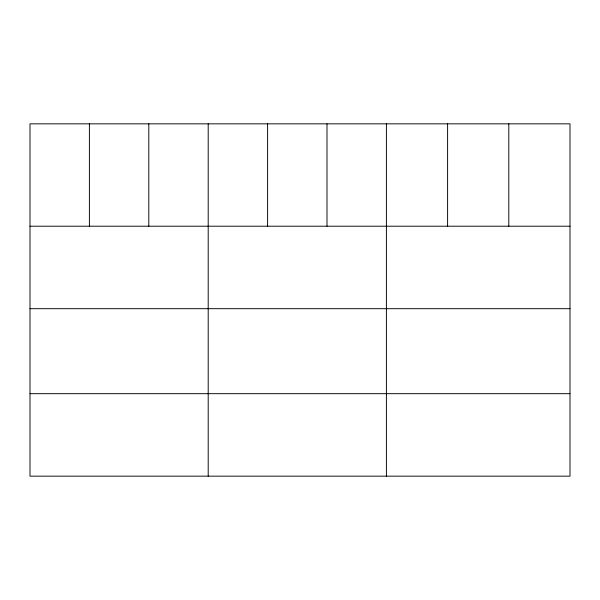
<?xml version="1.0" encoding="UTF-8"?>
<svg xmlns="http://www.w3.org/2000/svg" width="600" height="600" viewBox="0 0 600 600"><rect width="100%" height="100%" fill="white"/><g stroke="black" fill="none" stroke-linecap="round" stroke-linejoin="round"><path stroke-width="0.9" d="M570 308.692L570 123.84L30 123.84L30 476.16L570 476.16L570 308.692L30 308.692M30 226.208L570 226.208M30 393.675L570 393.675M508.8 123.84L508.8 226.208M447.6 123.84L447.6 226.208M386.4 123.84L386.4 476.16M327 123.84L327 226.208M267.6 123.84L267.6 226.208M208.2 123.84L208.2 476.16M148.8 123.84L148.8 226.208M89.4 123.84L89.4 226.208"/></g></svg>
